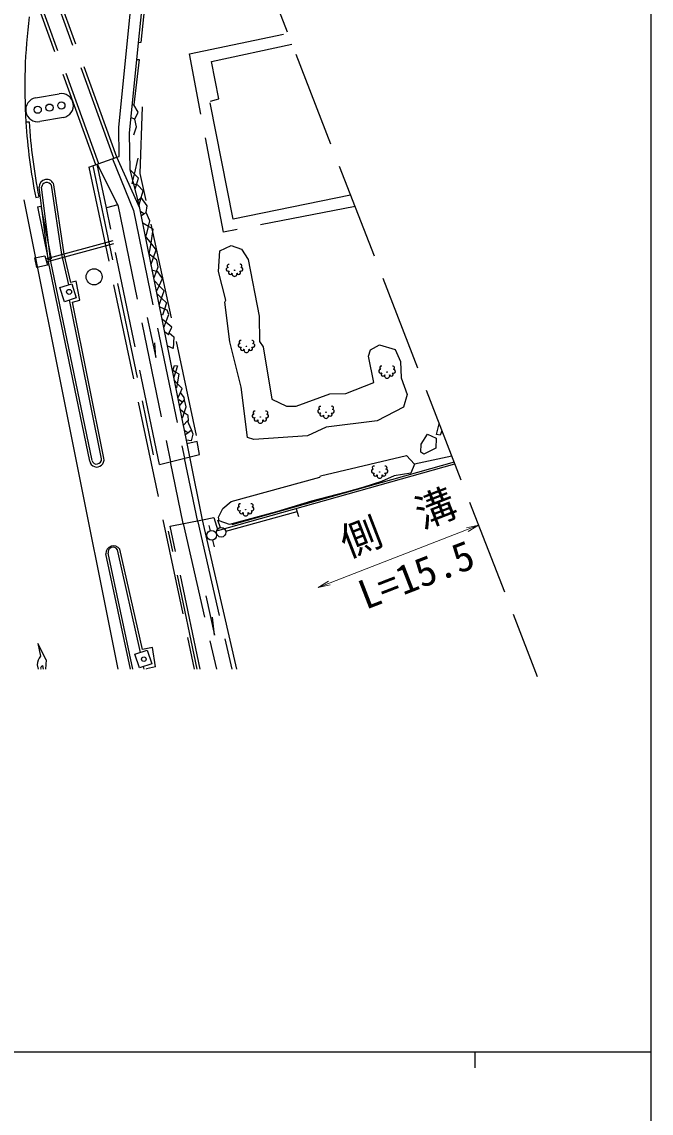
# Model space of a CAD drawing. Units: millimetres, scale not verified. Extents: x 40000 to 680000, y 20000 to 380000.
# Drawn here: x 539728 to 579000, y 201169 to 269300 of the extents above; entities that cross this region are included whole.
import ezdxf
from ezdxf.enums import TextEntityAlignment as Align

# ---------------------------------------------------------------- set-up
doc = ezdxf.new("R2010")
doc.units = ezdxf.units.MM
doc.header["$LTSCALE"] = 1000
doc.linetypes.add('DASHED', pattern=[7.5, 6, -1.5])
for name, color, linetype, lineweight in [('M-BGD', 7, 'Continuous', 25), ('M-BGD-EXST', 7, 'Continuous', 25), ('M-STR-HTXT', 7, 'Continuous', 13), ('M-STR-STRC', 7, 'Continuous', 25), ('M-TTL-BAND', 7, 'Continuous', 25)]:
    doc.layers.add(name, color=color, linetype=linetype, lineweight=lineweight)
doc.styles.add('ＭＳ ゴシック', font='')
doc.styles.get('ＭＳ ゴシック').set_extended_font_data('MS Gothic')

# ---------------------------------------------------------------- blocks, each defined once
blk = doc.blocks.new('open_arrow')
at = {"color": 0, "linetype": 'Continuous', "lineweight": -2}
blk.add_lwpolyline([(7.5, 1.25), (0, 0), (7.5, -1.25)], dxfattribs=at)

msp = doc.modelspace()

# ---------------------------------------------------------------- linework, layer by layer
at = {"layer": 'M-BGD', "linetype": 'DASHED'}
for p, q in [((545665, 260850), (525492, 316456)), ((545477, 260782), (525470, 315931)), ((544349, 260372), (524995, 313722)), ((544537, 260441), (525204, 313734)), ((548699, 288267), (571888, 228431)), ((550191, 267305), (556328, 268582)), ((552309, 256173), (550191, 267305)), ((547117, 259822), (547268, 263992)), ((544164, 260314), (547932, 242265)), ((545001, 257689), (544439, 260412)), ((544439, 260412), (545734, 257811)), ((545392, 260752), (546693, 257518)), ((547098, 257667), (545665, 260850)), ((543919, 260227), (550489, 228882)), ((550637, 243481), (547117, 259822)), ((545722, 257866), (545001, 257689)), ((548309, 241670), (545001, 257689)), ((545722, 257866), (549002, 241839)), ((560521, 257763), (552309, 256173)), ((546693, 257518), (549874, 242053)), ((541217, 254511), (545422, 255651)), ((541270, 254318), (545474, 255458)), ((550702, 238092), (549874, 242053)), ((551008, 238214), (550211, 242136)), ((566560, 242178), (564227, 241680)), ((549801, 237977), (549002, 241839)), ((552458, 237511), (556902, 238723)), ((550849, 228882), (548992, 237819)), ((549801, 237977), (551867, 228882)), ((550702, 238092), (552825, 228882)), ((550669, 228882), (548879, 237508))]:
    msp.add_line(p, q, dxfattribs=at)
at = {"layer": 'M-BGD'}
for p, q in [((545780, 262724), (546900, 273846)), ((547015, 267997), (547572, 273629)), ((547703, 273475), (547158, 268020)), ((546455, 262346), (547015, 267997)), ((547158, 268020), (547015, 267997)), ((551571, 266818), (556586, 267915)), ((547040, 266945), (546726, 264113)), ((546912, 266959), (547040, 266945)), ((552026, 264493), (551571, 266818)), ((551503, 264357), (552026, 264493)), ((546726, 264113), (546629, 264100)), ((546988, 263671), (546726, 264113)), ((546777, 263233), (546988, 263671)), ((552918, 256971), (551472, 264247)), ((539982, 263047), (540182, 263054)), ((546777, 263233), (546549, 263302)), ((546887, 262740), (546777, 263233)), ((545811, 260901), (545780, 262724)), ((546490, 260058), (546455, 262346)), ((546714, 262243), (546887, 262740)), ((543919, 260227), (545665, 260850)), ((545665, 260850), (545811, 260901)), ((546490, 260058), (546485, 260572)), ((546760, 259796), (546991, 260788)), ((547057, 257868), (546490, 260058)), ((546760, 259796), (546490, 260058)), ((546620, 259198), (546760, 259796)), ((547017, 259547), (546760, 259796)), ((541389, 254317), (540805, 258970)), ((541537, 254342), (540954, 258988)), ((542225, 254768), (541577, 259094)), ((542373, 254796), (541726, 259116)), ((546877, 259129), (546620, 259198)), ((546795, 258881), (546877, 259129)), ((546877, 259129), (547017, 259547)), ((546972, 259104), (546877, 259129)), ((547296, 258744), (546972, 259104)), ((540596, 258337), (540793, 258377)), ((546986, 258142), (547183, 258332)), ((547057, 257868), (547183, 258332)), ((547183, 258332), (547296, 258744)), ((547552, 257816), (547183, 258332)), ((560242, 258481), (552918, 256971)), ((540714, 257749), (540910, 257788)), ((540714, 257749), (541371, 254456)), ((540910, 257788), (541568, 254495)), ((547287, 256740), (547057, 257868)), ((547480, 257404), (547552, 257816)), ((547337, 257304), (547139, 257464)), ((547192, 257203), (547337, 257304)), ((547337, 257304), (547480, 257404)), ((547721, 256872), (547480, 257404)), ((547635, 256529), (547721, 256872)), ((550211, 242136), (547287, 256740)), ((547635, 256529), (547287, 256740)), ((547501, 255995), (547635, 256529)), ((547928, 256352), (547635, 256529)), ((547791, 255486), (547928, 256352)), ((547454, 255919), (547501, 255995)), ((547791, 255486), (547454, 255919)), ((547682, 254800), (547791, 255486)), ((548109, 255075), (547791, 255486)), ((547946, 254591), (548109, 255075)), ((552010, 253705), (552074, 254995)), ((552074, 254995), (552795, 255346)), ((552795, 255346), (553426, 255116)), ((553426, 255116), (553861, 254473)), ((540537, 254572), (541169, 254698)), ((540658, 253961), (540537, 254572)), ((541169, 254698), (541323, 254102)), ((541371, 254456), (541568, 254495)), ((543961, 241877), (541389, 254317)), ((544108, 241907), (541537, 254342)), ((542670, 252891), (542225, 254768)), ((542792, 253025), (542373, 254796)), ((547946, 254591), (547682, 254800)), ((547780, 254101), (547946, 254591)), ((548150, 254429), (547946, 254591)), ((548243, 254004), (548150, 254429)), ((553861, 254473), (554534, 250920)), ((541323, 254102), (540658, 253961)), ((548130, 253717), (547845, 253787)), ((547981, 253340), (548130, 253717)), ((548130, 253717), (548243, 254004)), ((548224, 253694), (548130, 253717)), ((548508, 253272), (548224, 253694)), ((552458, 251915), (552010, 253705)), ((542102, 252706), (542842, 252947)), ((543109, 253100), (542792, 253025)), ((542842, 252947), (543127, 252071)), ((543356, 251928), (543109, 253100)), ((548306, 252829), (548026, 253120)), ((548154, 252498), (548306, 252829)), ((548306, 252829), (548508, 253272)), ((548607, 252516), (548306, 252829)), ((542387, 251830), (542102, 252706)), ((548197, 252292), (548446, 252054)), ((548446, 252054), (548607, 252516)), ((543127, 252071), (542387, 251830)), ((544698, 242025), (542709, 251935)), ((542890, 251795), (543356, 251928)), ((544845, 242054), (542890, 251795)), ((548290, 251607), (548446, 252054)), ((548628, 251372), (548309, 251511)), ((548446, 252054), (548752, 251762)), ((548752, 251762), (548628, 251372)), ((552390, 251805), (552458, 251915)), ((552716, 249317), (552390, 251805)), ((547548, 250838), (548084, 248343)), ((548505, 250981), (548455, 251007)), ((548628, 251372), (548505, 250981)), ((548803, 251294), (548628, 251372)), ((548713, 250548), (548892, 251023)), ((548892, 251023), (548803, 251294)), ((554534, 250920), (554562, 249343)), ((548713, 250548), (548510, 250721)), ((548600, 250250), (548713, 250548)), ((549081, 250233), (548713, 250548)), ((548931, 249876), (549081, 250233)), ((548880, 249754), (548663, 249924)), ((548880, 249754), (548931, 249876)), ((548931, 249876), (549223, 249645)), ((549223, 249645), (549162, 248907)), ((548084, 248343), (548021, 249254)), ((549162, 248907), (548829, 249057)), ((553416, 246501), (552716, 249317)), ((554562, 249343), (554785, 249002)), ((554785, 249002), (555328, 245753)), ((561352, 248428), (561491, 248824)), ((561491, 248824), (562041, 249136)), ((562041, 249136), (563029, 248852)), ((563029, 248852), (563363, 248097)), ((561701, 246789), (561352, 248428)), ((563363, 248097), (563395, 247072)), ((549156, 247537), (549259, 247837)), ((549318, 247439), (549156, 247537)), ((549318, 247439), (549187, 247062)), ((549259, 247837), (549450, 247816)), ((549450, 247816), (549318, 247439)), ((549551, 247298), (549318, 247439)), ((549450, 246694), (549210, 246941)), ((549409, 246449), (549450, 246694)), ((549450, 246694), (549551, 247298)), ((549723, 246414), (549450, 246694)), ((559942, 246091), (561701, 246789)), ((563395, 247072), (563769, 246025)), ((549483, 245851), (549619, 246170)), ((549619, 246170), (549723, 246414)), ((549853, 245857), (549619, 246170)), ((553814, 243350), (553416, 246501)), ((556841, 245310), (558943, 246087)), ((558943, 246087), (559942, 246091)), ((563769, 246025), (563542, 245234)), ((549750, 245547), (549523, 245708)), ((549560, 245318), (549750, 245547)), ((549750, 245547), (549885, 245708)), ((549885, 245708), (549853, 245857)), ((549981, 245257), (549885, 245708)), ((555328, 245753), (556243, 245299)), ((556243, 245299), (556841, 245310)), ((549864, 244900), (549635, 245069)), ((549712, 244564), (549772, 244615)), ((549772, 244615), (549864, 244900)), ((549864, 244900), (549981, 245257)), ((550104, 244723), (549864, 244900)), ((550118, 244401), (550104, 244723)), ((563542, 245234), (561894, 244398)), ((550071, 244392), (549817, 244115)), ((550071, 244392), (550118, 244401)), ((550307, 243821), (550071, 244392)), ((558718, 244000), (557559, 243457)), ((561894, 244398), (558718, 244000)), ((565608, 243537), (565773, 244209)), ((550080, 243649), (549897, 243769)), ((549905, 243517), (550080, 243649)), ((550080, 243649), (550307, 243821)), ((550417, 243556), (550307, 243821)), ((550308, 243152), (550417, 243556)), ((554214, 243221), (553814, 243350)), ((557559, 243457), (554214, 243221)), ((564639, 242936), (565034, 243562)), ((565034, 243562), (565586, 243311)), ((565586, 243311), (565571, 242688)), ((565828, 243489), (565608, 243537)), ((565942, 243775), (565828, 243489)), ((550308, 243152), (549977, 243192)), ((550679, 243107), (550028, 242963)), ((550813, 242283), (550679, 243107)), ((564630, 242438), (564639, 242936)), ((565571, 242688), (564804, 242301)), ((548309, 241670), (550813, 242283)), ((558369, 240966), (563741, 242234)), ((563741, 242234), (564228, 241684)), ((564804, 242301), (564630, 242438)), ((551950, 237553), (566741, 241713)), ((566706, 241803), (552825, 237895)), ((564228, 241684), (564011, 241116)), ((552799, 239356), (558333, 240871)), ((558333, 240871), (558369, 240966)), ((562164, 240594), (561009, 240238)), ((562967, 240953), (562164, 240594)), ((564011, 241116), (562967, 240953)), ((559977, 239945), (557799, 239383)), ((561009, 240238), (559977, 239945)), ((552262, 238926), (552799, 239356)), ((557799, 239383), (555611, 238709)), ((551992, 238387), (552262, 238926)), ((555611, 238709), (552677, 237913)), ((556843, 238902), (557001, 238417)), ((548992, 237819), (551008, 238214)), ((551008, 238214), (551707, 238350)), ((553145, 228882), (551008, 238214)), ((551402, 237849), (551484, 237529)), ((551707, 238350), (551950, 237553)), ((551946, 238215), (552097, 237727)), ((552033, 238156), (551992, 238387)), ((552677, 237913), (552033, 238153)), ((551631, 236949), (551740, 236519)), ((546505, 228882), (544963, 236092)), ((546659, 228882), (545110, 236124)), ((547135, 229938), (545698, 236348)), ((547250, 230111), (545844, 236381)), ((551219, 233474), (551742, 231016)), ((551742, 231016), (551636, 232126)), ((546783, 229823), (547553, 230073)), ((547063, 228962), (546783, 229823)), ((547881, 230247), (547250, 230111)), ((547553, 230073), (547832, 229213)), ((548077, 229025), (547881, 230247)), ((547832, 229213), (547063, 228962)), ((547356, 228882), (547325, 229048)), ((548077, 229025), (547501, 228918)), ((547508, 228882), (547501, 228918))]:
    msp.add_line(p, q, dxfattribs=at)
for centre, radius in [((544237, 253380), 500), ((553001, 253793), 16), ((542676, 252440), 155), ((553746, 249043), 16), ((562522, 247434), 16), ((554613, 244632), 16), ((558709, 244931), 16), ((562054, 241192), 16), ((553698, 238843), 16), ((551578, 237244), 300), ((552168, 237436), 300), ((547342, 229515), 142)]:
    msp.add_circle(centre, radius, dxfattribs=at)
for centre, radius, start, end in [((575164, 265240), 35250, 172.8771, 183.56774), ((575164, 265240), 35250, 183.56774, 191.29315), ((575164, 265240), 35050, 183.57702, 191.29315), ((541273, 258997), 468, 14.71683, 183.37511), ((541284, 258933), 334, 28.71704, 170.52628), ((552639, 254062), 101, 70.00006, 249.99998), ((553363, 254062), 101, 290.00002, 110.00003), ((552601, 253848), 119, 88.13012, 305.00001), ((552737, 253653), 119, 125.00005, 341.86992), ((553001, 253566), 160, 161.56506, 18.43499), ((553265, 253653), 119, 198.13012, 55.00005), ((553402, 253848), 119, 235.00002, 91.86993), ((553384, 249312), 101, 70.00006, 249.99998), ((554108, 249312), 101, 290.00002, 110.00003), ((553345, 249098), 119, 88.13012, 305.00001), ((553482, 248903), 119, 125.00005, 341.86992), ((553746, 248816), 160, 161.56506, 18.43499), ((554010, 248903), 119, 198.13012, 55.00005), ((554147, 249098), 119, 235.00002, 91.86993), ((562121, 247490), 119, 88.13012, 305.00001), ((562160, 247704), 101, 70.00006, 249.99998), ((562258, 247295), 119, 125.00005, 341.86992), ((562786, 247295), 119, 198.13012, 55.00005), ((562884, 247704), 101, 290.00002, 110.00003), ((562923, 247490), 119, 235.00002, 91.86993), ((562522, 247208), 160, 161.56506, 18.43499), ((558347, 245200), 101, 70.00006, 249.99998), ((559072, 245200), 101, 290.00002, 110.00003), ((554213, 244687), 119, 88.13012, 305.00001), ((554251, 244901), 101, 70.00006, 249.99998), ((554976, 244901), 101, 290.00002, 110.00003), ((555014, 244687), 119, 235.00002, 91.86993), ((558309, 244987), 119, 88.13012, 305.00001), ((558445, 244792), 119, 125.00005, 341.86992), ((558709, 244704), 160, 161.56506, 18.43499), ((558974, 244792), 119, 198.13012, 55.00005), ((559110, 244987), 119, 235.00002, 91.86993), ((554349, 244493), 119, 125.00005, 341.86992), ((554613, 244405), 160, 161.56506, 18.43499), ((554878, 244493), 119, 198.13012, 55.00005), ((544405, 241957), 451, 190.29337, 12.40927), ((544398, 241993), 302, 197.56523, 5.96745), ((561654, 241248), 119, 88.13012, 305.00001), ((561692, 241461), 101, 70.00006, 249.99998), ((562416, 241461), 101, 290.00002, 110.00003), ((562455, 241248), 119, 235.00002, 91.86993), ((561790, 241053), 119, 125.00005, 341.86992), ((562054, 240965), 160, 161.56506, 18.43499), ((562319, 241053), 119, 198.13012, 55.00005), ((553336, 239112), 101, 70.00006, 249.99998), ((554061, 239112), 101, 290.00002, 110.00003), ((553298, 238899), 119, 88.13012, 305.00001), ((553434, 238704), 119, 125.00005, 341.86992), ((553699, 238617), 160, 161.56506, 18.43499), ((553963, 238704), 119, 198.13012, 55.00005), ((554099, 238899), 119, 235.00002, 91.86993), ((545450, 236096), 487, 35.77785, 180.46703), ((545424, 236182), 320, 31.17335, 190.5599)]:
    msp.add_arc(centre, radius, start, end, dxfattribs=at)
at = {"layer": 'M-BGD-EXST'}
for p, q in [((540588, 264553), (542065, 264813)), ((542326, 263336), (540848, 263076))]:
    msp.add_line(p, q, dxfattribs=at)
for centre in [(540718, 263814), (541457, 263944), (542195, 264075)]:
    msp.add_circle(centre, 225, dxfattribs=at)
for centre, start, end in [((540718, 263814), 100, 280), ((542195, 264075), 280, 100)]:
    msp.add_arc(centre, 750, start, end, dxfattribs=at)
at = {"layer": 'M-STR-HTXT'}
msp.add_line((558216, 233995), (568228, 237875), dxfattribs=at)
at = {"layer": 'M-STR-STRC'}
for p, q in [((539861, 258191), (545714, 228882)), ((541244, 229471), (540732, 230490)), ((540732, 230490), (540890, 229706)), ((540695, 229156), (540751, 228882)), ((540892, 228941), (540904, 228882)), ((541009, 229118), (541057, 228882)), ((541244, 229471), (541204, 228882))]:
    msp.add_line(p, q, dxfattribs=at)
for centre, radius, start, end in [((541694, 229111), 1000, 143.50661, 177.40787), ((541358, 228759), 500, 134.17367, 158.66832)]:
    msp.add_arc(centre, radius, start, end, dxfattribs=at)
at = {"layer": 'M-TTL-BAND'}
for p, q in [((579000, 20000), (579000, 370000)), ((40000, 205000), (579000, 205000)), ((568000, 205000), (568000, 204000))]:
    msp.add_line(p, q, dxfattribs=at)

# ---------------------------------------------------------------- block references
at = {"layer": 'M-STR-HTXT', "xscale": 100, "yscale": 100}
for p, rotation in [((568228, 237875), 201.2), ((558216, 233995), 21.2)]:
    msp.add_blockref('open_arrow', p, dxfattribs=dict(at, rotation=rotation))

# ---------------------------------------------------------------- texts
at = {"layer": 'M-STR-HTXT', "style": 'ＭＳ ゴシック'}
for s, p in [('側\u3000溝', (560244, 235317)), ('L=15.5', (561379, 232070))]:
    msp.add_text(s, height=1833, rotation=21.183, dxfattribs=at).set_placement(p, align=Align.BOTTOM_LEFT)

doc.saveas('drawing.dxf')
